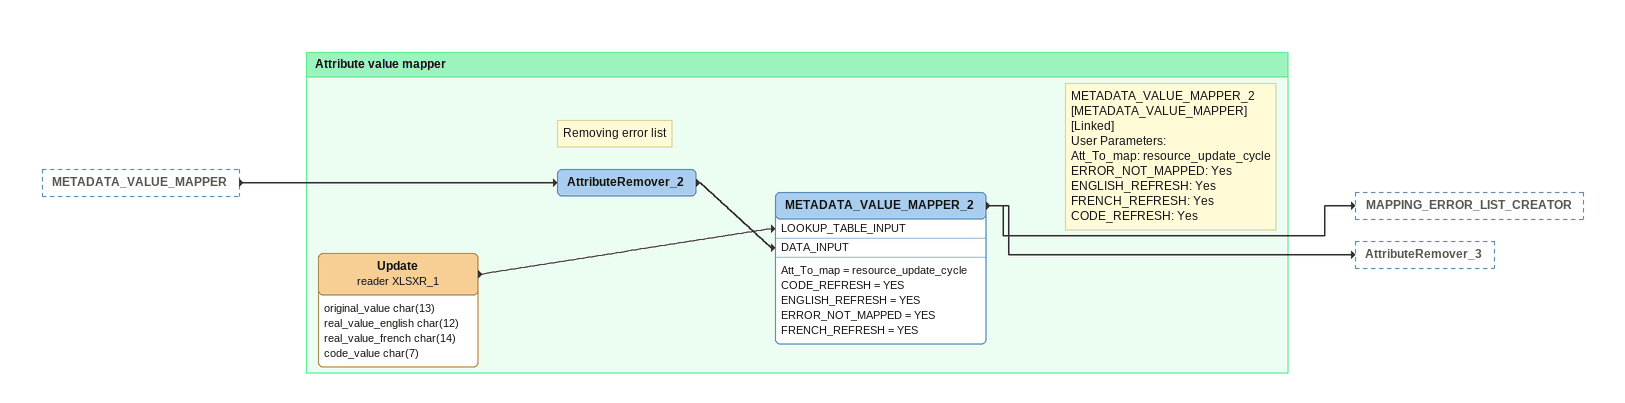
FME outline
METADATA_VALUE_MAPPER [outside]
    -> AttributeRemover_2

Bookmark: Attribute value mapper
Note: Removing error list
AttributeRemover_2
    -> METADATA_VALUE_MAPPER_2 [DATA_INPUT]
Update (reader XLSXR_1)
    attributes: original_value char(13), real_value_english char(12), real_value_french char(14), code_value char(7)
    -> METADATA_VALUE_MAPPER_2 [LOOKUP_TABLE_INPUT]
Note: METADATA_VALUE_MAPPER_2 [METADATA_VALUE_MAPPER] / [Linked] / User Parameters: / Att_To_map: resource_update_cycle / ERROR_NOT_MAPPED: Yes / ENGLISH_REFRESH: Yes / FRENCH_REFRESH: Yes / CODE_REFRESH: Yes
METADATA_VALUE_MAPPER_2
    Att_To_map = resource_update_cycle
    CODE_REFRESH = YES
    ENGLISH_REFRESH = YES
    ERROR_NOT_MAPPED = YES
    FRENCH_REFRESH = YES
    -> MAPPING_ERROR_LIST_CREATOR
    -> AttributeRemover_3
